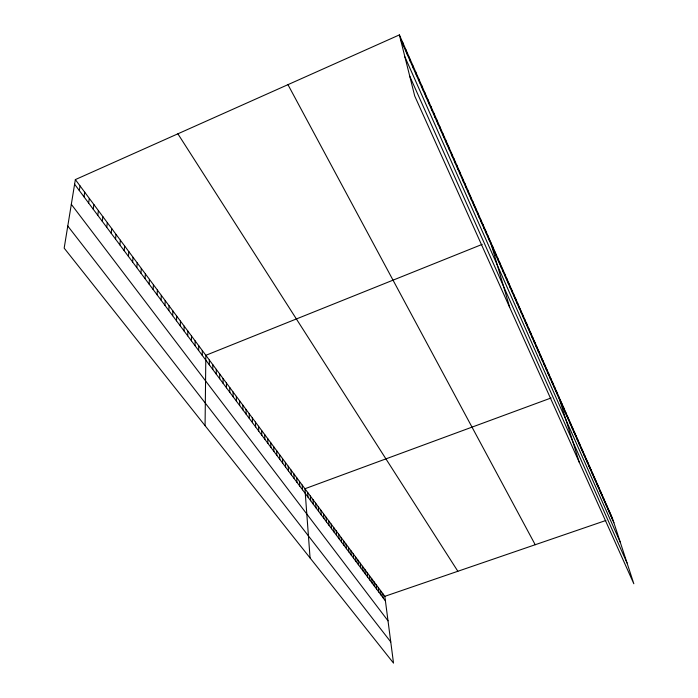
<?xml version="1.0" encoding="UTF-8"?>
<svg xmlns="http://www.w3.org/2000/svg" width="698" height="698" viewBox="0 0 698 698"><rect width="100%" height="100%" fill="white"/><g stroke="black" fill="none" stroke-linecap="round" stroke-linejoin="round"><path stroke-width="1.05" d="M216.267 374.137L216.267 369.347M212.803 369.504L212.82 364.714M209.313 364.818L209.348 360.028M205.072 425.667L205.84 355.308L482.213 244.361M202.237 355.334L202.307 350.553M198.66 350.536L198.738 345.746M195.039 345.693L195.143 340.903M191.4 340.799L191.514 336.017M187.718 335.869L187.858 331.096M184.01 330.896L184.167 326.123M180.267 325.879L180.442 321.106M176.489 320.818L176.681 316.046M172.685 315.714L172.895 310.942M168.837 310.558L169.073 305.794M164.964 305.358L165.208 300.602M161.046 300.114L161.317 295.359M157.102 294.818L157.39 290.063M153.115 289.478L153.429 284.732M149.093 284.086L149.424 279.34M145.036 278.642L145.385 273.904M140.935 273.154L141.31 268.416M136.799 267.613L137.201 262.884M132.629 262.012L133.048 257.292M128.415 256.367L128.86 251.646M124.165 250.669L124.637 245.958M119.873 244.911L120.361 240.208M115.536 239.109L116.051 234.406M111.165 233.237L111.706 228.551M106.75 227.321L107.309 222.636M102.292 221.336L102.876 216.668M97.79 215.298L98.401 210.639M93.244 209.208L93.881 204.549M88.646 203.048L89.318 198.407M84.013 196.836L84.711 192.194M79.328 190.554L80.052 185.93M75.358 179.595L64.172 248.139L393.515 663.1L384.825 596.328L75.358 179.595L399.387 34.9L612.416 518.23L633.828 583.755L414.725 96.019L399.387 34.9M551.106 397.973L304.93 488.74L310.069 557.955M384.825 596.328L605.899 520.472M67.776 226.039L390.767 641.933M71.318 204.331L388.018 620.81M74.599 184.22L385.427 600.934M177.885 133.815L457.853 571.269M287.96 84.659L535.209 544.728M409.761 76.239L627.031 562.954M404.901 56.878L620.252 542.224M400.416 39.001L613.891 522.75M610.959 514.923L612.434 519.443M609.485 511.599L610.959 516.119M608.01 508.24L609.485 512.76M606.518 504.863L607.993 509.392M605.026 501.461L606.492 505.989M603.508 498.04L604.983 502.569M601.99 494.585L603.465 499.122M600.463 491.113L601.929 495.65M598.919 487.614L600.385 492.151M597.366 484.089L598.832 488.626M595.795 480.538L597.27 485.084M594.225 476.961L595.691 481.507M592.637 473.357L594.103 477.903M591.032 469.728L592.497 474.282M589.426 466.072L590.892 470.627M587.803 462.39L589.26 466.945M586.163 458.682L587.629 463.236M584.514 454.939L585.98 459.502M582.856 451.178L584.322 455.742M581.19 447.383L582.647 451.946M579.497 443.562L580.963 448.125M577.804 439.705L579.261 444.277M576.094 435.822L577.551 440.394M574.367 431.914L575.824 436.486M572.63 427.979L574.088 432.551M570.885 424.009L572.334 428.581M569.123 420.004L570.571 424.585M567.343 415.973L568.791 420.554M565.555 411.916L567.003 416.488M563.748 407.815L565.197 412.396M561.934 403.688L563.373 408.269M560.101 399.535L561.541 404.116M558.252 395.338L579.279 462.329M556.385 391.116L557.824 395.696M554.509 386.849L555.94 391.43M552.615 382.556L554.046 387.137M550.705 378.229L552.135 382.809M548.785 373.858L550.207 378.438M546.848 369.46L548.27 374.041M544.885 365.028L546.307 369.608M542.922 360.552L544.335 365.133M540.933 356.041L542.346 360.622M538.926 351.495L540.339 356.076M536.91 346.915L538.315 351.495M534.869 342.29L536.273 346.871M532.818 337.631L534.223 342.212M530.75 332.937L532.146 337.509M528.656 328.2L530.052 332.772M526.554 323.418L527.941 327.99M524.434 318.602L525.821 323.165M522.287 313.742L523.675 318.305M520.132 308.848L521.511 313.402M517.951 303.9L519.329 308.455M515.752 298.919L517.122 303.473M513.536 293.893L514.906 298.439M511.302 288.824L512.664 293.369M509.051 283.702L510.404 288.248M506.774 278.546L508.127 283.083M504.48 273.337L505.832 277.874M502.167 268.093L503.511 272.621M499.829 262.788L501.173 267.317M497.473 257.449L498.808 261.968M495.1 252.057L496.426 256.567M492.701 246.612L494.027 251.123M490.284 241.124L509.715 307.478M487.841 235.584L489.15 240.077M485.372 229.991L486.68 234.484M482.894 224.355L484.194 228.831M480.381 218.657L481.672 223.133M477.851 212.916L479.133 217.383M475.294 207.114L476.577 211.573M472.712 201.26L473.986 205.709M470.112 195.353L471.377 199.794M467.486 189.394L468.742 193.826M464.824 183.373L466.081 187.797M462.155 177.301L463.393 181.707M459.45 171.158L460.68 175.564M456.719 164.972L457.949 169.361M453.962 158.716L455.183 163.096M451.178 152.4L452.391 156.771M448.369 146.03L449.573 150.384M445.533 139.591L446.729 143.936M442.672 133.091L443.849 137.427M439.775 126.53L440.953 130.849M436.852 119.899L438.021 124.2M433.903 113.207L435.055 117.491M430.919 106.445L432.071 110.72M427.909 99.613L429.043 103.871M424.873 92.712L425.998 96.961M421.801 85.741L422.909 89.972M418.695 78.7L419.795 82.914M415.563 71.589L416.654 75.785M412.396 64.399L413.469 68.579M409.194 57.14L410.258 61.302M405.957 49.802L407.013 53.947M402.694 42.395L403.732 46.513M382.67 593.422L383.263 598.029M380.489 590.491L381.082 595.106M378.299 587.542L378.883 592.157M376.091 584.566L376.667 589.191M373.875 581.582L374.442 586.207M371.641 578.572L372.2 583.205M369.39 575.536L369.949 580.178M367.122 572.482L367.671 577.133M364.836 569.411L365.386 574.061M362.541 566.322L363.082 570.973M360.229 563.199L360.761 567.858M357.899 560.066L358.423 564.726M355.552 556.908L356.067 561.576M353.188 553.723L353.703 558.4M350.806 550.521L351.312 555.198M348.415 547.293L348.913 551.978M345.999 544.047L346.487 548.733M343.573 540.775L344.053 545.461M341.121 537.477L341.601 542.172M338.661 534.162L339.123 538.856M336.174 530.812L336.637 535.514M333.679 527.444L334.124 532.155M331.157 524.058L331.602 528.77M328.618 520.638L329.055 525.358M326.062 517.201L326.49 521.921M323.488 513.728L323.907 518.457M320.897 510.238L321.307 514.967M318.288 506.722L318.681 511.451M315.653 503.179L316.046 507.908M313.001 499.611L313.385 504.349M310.331 496.008L310.706 500.754M307.644 492.387L308.001 497.133M302.19 485.058L302.539 489.804M299.442 481.35L299.774 486.096M296.667 477.606L296.99 482.362M293.867 473.837L294.181 478.601M291.049 470.051L291.354 474.806M288.204 466.22L288.501 470.984M285.342 462.364L285.63 467.137M282.463 458.481L282.734 463.254M279.558 454.573L279.811 459.345M276.626 450.629L276.87 455.401M273.677 446.65L273.913 451.423M270.693 442.645L270.92 447.418M267.7 438.606L267.91 443.387M264.673 434.531L264.874 439.312M261.628 430.43L261.82 435.212M258.557 426.295L258.731 431.076M255.459 422.124L255.625 426.914M252.336 417.919L252.493 422.709M249.195 413.687L249.334 418.477M246.019 409.412L246.15 414.202M242.825 405.11L242.93 409.901M239.597 400.765L239.693 405.555M236.352 396.385L236.43 401.184M233.071 391.979L233.141 396.769M229.764 387.53L229.825 392.32M226.431 383.036L226.475 387.826M223.072 378.517L223.098 383.307M219.687 373.954L219.696 378.744"/></g></svg>
